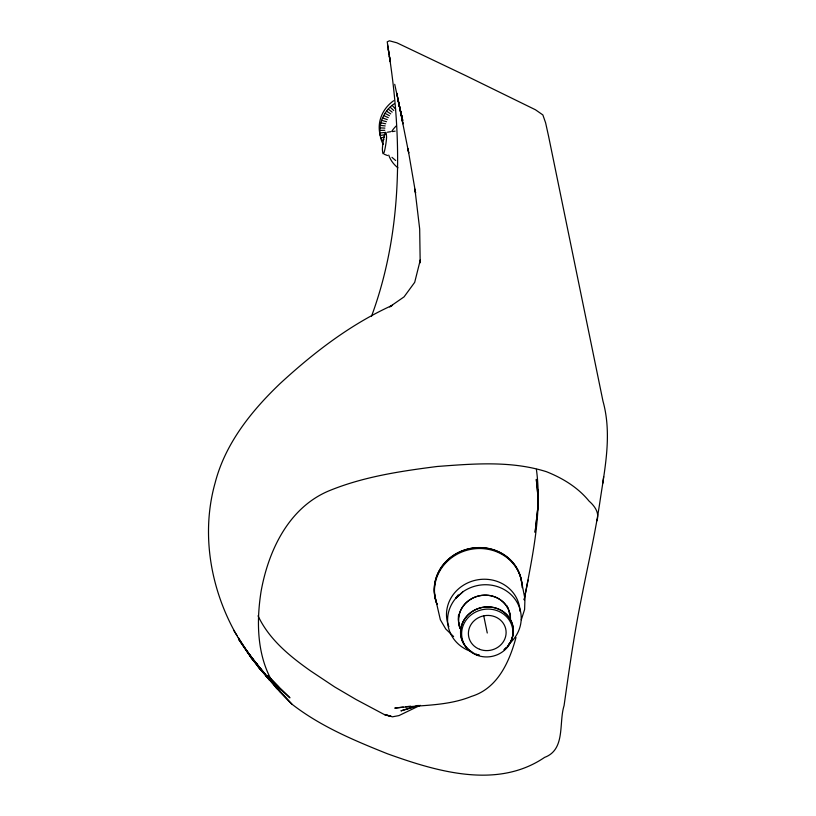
<?xml version="1.0" encoding="UTF-8"?>
<svg xmlns="http://www.w3.org/2000/svg" width="816" height="816" viewBox="0 0 816 816"><rect width="100%" height="100%" fill="white"/><g stroke="black" fill="none" stroke-linecap="round" stroke-linejoin="round"><path stroke-width="1.22" d="M383.173 144.32C375.666 130.499 381.449 112.251 394.301 103.765M401.727 117.871L402.971 123.838L396.739 93.095L408.714 152.99L407.99 148.787L415.599 193.045L414.926 189.179L419.679 228.97L420.189 262.823L420.311 259.906L414.701 282.336L404.073 296.861L389.63 306.887L392.486 305.255C350.564 324.207 313.63 352.665 279.959 383.693C251.195 411.213 225.104 443.761 215.087 483.041L214.659 484.561C199.41 540.835 213.445 602.779 246.146 650.24C260.488 668.977 274.829 687.868 291.955 704.188C320.494 726.362 354.062 740.408 387.376 753.749C436.672 771.477 497.199 789.684 544.609 757.381C565.753 749.578 558.613 722.772 564.07 705.656C569.078 670.262 574.025 634.838 581.114 599.791C587.449 567.151 595.007 534.725 599.913 501.82C604.819 468.568 612.235 434.347 602.963 401.105L548.597 136.343L545.629 122.879L542.864 114.934L535.48 109.783L465.875 75.694L396.902 42.82L389.416 40.8L387.233 41.83L390.201 61.598L389.375 56.222C402.533 142.81 402.196 233.274 371.494 316.322M602.738 483.449L603.667 476.656M596.812 520.955C599.872 513.04 594.731 506.063 589.04 501.075C577.901 487.407 562.703 478.186 546.496 471.719C511.102 460.55 473.576 463.743 437.162 466.487C400.442 471.199 363.375 476.677 328.93 490.855C288.619 507.705 268.372 550.718 261.079 591.427C255.908 624.158 257.04 660.685 276.787 688.673M524.209 599.689C532.246 556.869 542.354 513.152 536.398 469.353M524.188 599.77L528.085 580.054M515.998 637.52C509.398 661.786 497.648 688.429 471.485 696.385C447.148 706.33 420.413 704.902 394.781 708.125L403.298 707.074M521.312 619.772L524.606 609.46L524.953 598.791L522.036 584.144M471.515 651.617A36.934 34.252 -11.6 0 1 455.869 598.159L462.876 591.824A36.934 34.252 -11.6 0 1 513.203 596.873A36.934 34.252 -11.6 0 1 508.756 644.181M420.22 705.32L398.953 715.591L392.384 716.836L384.724 714.5L391.048 716.305L385.193 715.02L356.072 699.516L334.713 686.97L310.661 670.966C289.853 656.309 269.015 639.377 258.04 615.794M381.48 140.423L383.857 139.648M418.19 705.401L400.921 710.869L419.128 705.544M380.746 137.986L384.387 137.088M380.225 135.497L385.152 134.65M392.404 131.6L395.128 131.152M390.762 131.682L387.467 132.202M405.736 706.778L410.601 706.177M379.919 132.967L384.887 132.488M379.817 130.417L384.795 130.295M379.94 127.867L384.897 128.112M380.266 125.327L385.183 125.929M380.817 122.808L385.652 123.777M384.438 154.326L387.498 155.53M381.572 120.329L386.478 121.706M382.52 117.912L387.284 119.646M383.683 115.566L388.273 117.647M385.03 113.312L389.426 115.719M386.56 111.149L390.721 113.883M388.263 109.099L392.17 112.139M395.678 160.517L391.986 157.345M390.13 107.182L393.761 110.497M453.614 636.551L445.76 629.003L440.344 619.752L434.612 594.813M264.262 673.088L259.682 668.671L251.614 658.349L238.67 639.346L259.682 668.671L269.474 679.973L246.146 650.24L259.682 668.671L264.221 673.078M270.677 679.279L289.935 697.843L270.586 679.249M455.869 598.159L462.876 591.824M269.311 677.198L278.756 687.174L267.73 675.464M392.139 105.397L395.607 109.12M291.955 704.188L265.792 675.311L280.429 691.917L255.377 662.368L269.474 679.973M233.549 630.105L236.966 635.44M238.333 637.582L251.614 658.349L256.673 663.734L251.614 658.349L246.503 650.321M401.727 116.311L397.606 98.348L401.727 116.311L399.565 107.171L400.972 112.975M399.565 107.171L402.757 120.442M401.268 114.22L402.747 120.411M398.167 100.276L399.962 108.599L394.72 84.303M483.715 615.713L487.264 633.012M387.529 44.717L390.201 61.598M388.283 49.368L389.069 54.499M397.912 167.79A30.763 28.519 -11.6 0 1 388.722 155.101M391.833 131.243A30.763 28.519 -11.6 0 1 396.321 125.858M381.46 138.955A34.966 32.416 -11.6 0 1 380.858 137.363M380.123 134.926A34.966 32.416 -11.6 0 1 393.669 100.715M458.215 595.19A32.436 30.07 -11.6 0 0 456.083 597.985A32.518 30.151 -11.6 0 1 458.143 595.119M460.153 628.677A26.081 24.184 -11.6 0 1 479.828 595.67A26.081 24.184 -11.6 0 1 510.479 618.773M448.882 626.668A36.883 34.201 -11.6 0 1 475.993 580.125A36.883 34.201 -11.6 0 1 520.027 611.306M460.224 628.626A26 24.113 -11.6 0 1 479.839 595.721A26 24.113 -11.6 0 1 510.398 618.752M459.602 625.127A25.704 23.837 -11.6 0 1 458.908 622.72M458.5 620.262A25.704 23.837 -11.6 0 1 458.521 615.254M506.889 605.747A25.704 23.837 -11.6 0 1 507.97 608.002M508.796 610.358A25.704 23.837 -11.6 0 1 509.51 614.03M472.138 652.239A26.418 24.49 -11.6 0 1 465.62 617.712A26.418 24.49 -11.6 0 1 503.013 611.602A26.418 24.49 -11.6 0 1 507.368 646.486M504.155 649.648A26.418 24.49 -11.6 0 0 506.624 647.323A26.5 24.572 -11.6 0 1 504.206 649.689M479.38 655.258A26.418 24.49 -11.6 0 1 476.146 654.218M475.075 653.84A26.5 24.572 -11.6 0 1 464.273 619.487A26.5 24.572 -11.6 0 1 502.136 610.909A26.5 24.572 -11.6 0 1 507.43 646.517M479.349 655.309A26.5 24.572 -11.6 0 1 476.105 654.279M437.06 604.228A44.064 40.851 -11.6 0 1 468.047 548.964A44.064 40.851 -11.6 0 1 521.852 583.216M435.662 599.648A43.911 40.708 -11.6 0 1 470.567 548.505A43.911 40.708 -11.6 0 1 521.689 583.195M436.876 603.993A43.993 40.79 -11.6 0 1 470.74 549.362A43.993 40.79 -11.6 0 1 522.189 587.663M382.469 150.083C383.204 163.047 387.161 138.332 386.488 136.058C385.744 123.073 381.786 147.808 382.469 150.083M537.744 489.325L537.632 509.49L535.133 532.216L537.632 509.49L537.744 489.325M537.03 485.52L536.306 479.39L537.754 494.414L537.03 485.52M476.738 655.115A25.714 23.848 -11.6 0 0 512.774 629.901A25.714 23.848 -11.6 0 0 472.27 614.03A25.714 23.848 -11.6 0 0 476.738 655.115M479.522 649.271A18.911 17.534 -11.6 0 0 506.022 630.727A18.911 17.534 -11.6 0 0 476.238 619.048A18.911 17.534 -11.6 0 0 479.522 649.271"/></g></svg>
